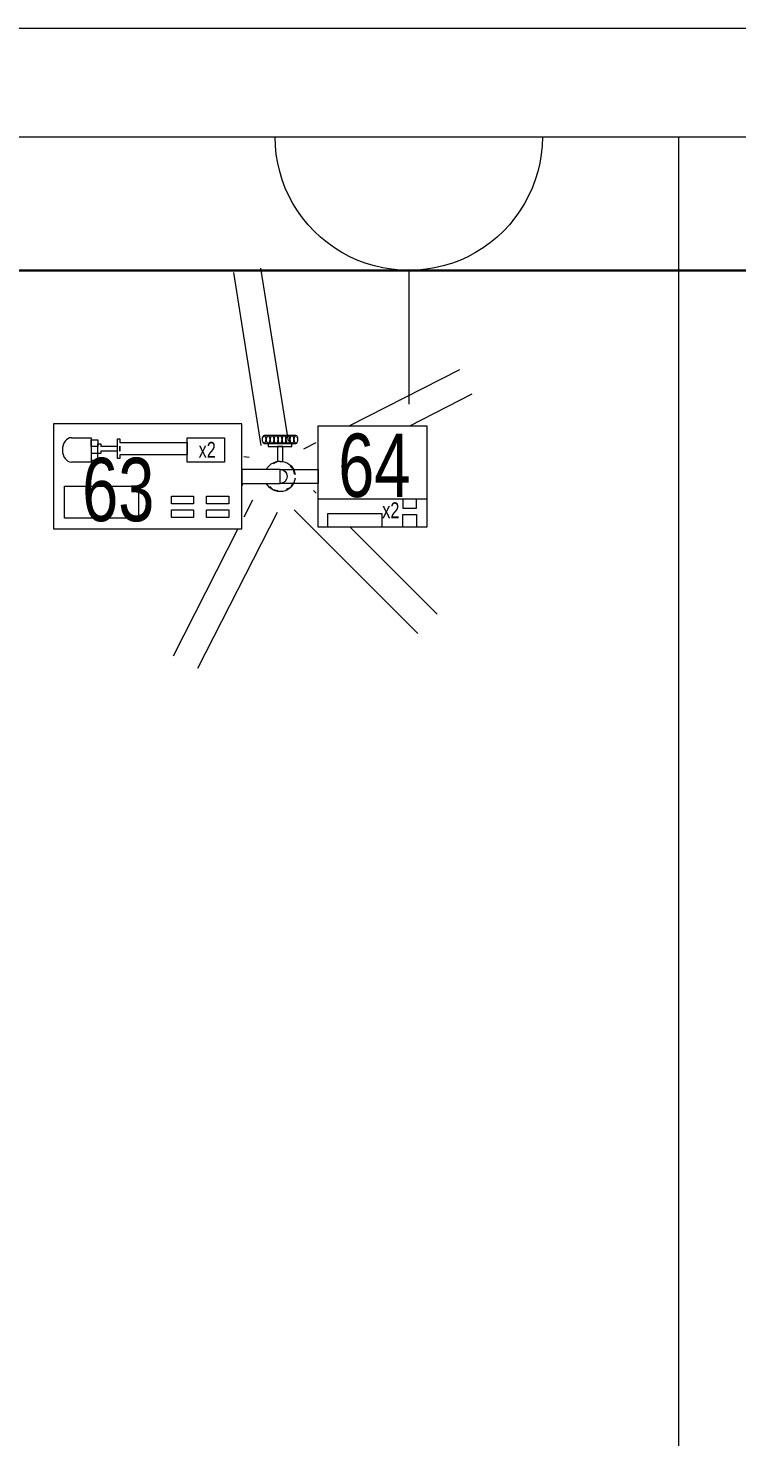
# Model space of a CAD drawing. Header units: metres. Extents: x 75097 to 220762, y -1557923 to -1361206.
# Drawn here: x 127383 to 128362, y -1465848 to -1463903 of the extents above; entities that cross this region are included whole.
import ezdxf

# ---------------------------------------------------------------- set-up
doc = ezdxf.new("R2010")
doc.units = ezdxf.units.M
doc.layers.get('0').update_dxf_attribs({"lineweight": 0})
for name, color, linetype, lineweight in [('A-100 - Copy$0$Medical Equipment and Furniture', 8, 'Continuous', 0), ('A-100 - Copy$0$Medical Equipment and Furniture1', 8, 'Continuous', 5), ('A-100 - Copy$0$Medical Equipment and Furniture2', 8, 'Continuous', 13), ('A-100 - Copy$0$Walls', 8, 'Continuous', 0)]:
    doc.layers.add(name, color=color, linetype=linetype, lineweight=lineweight)
doc.layers.add('E-POWR', color=7, linetype='Continuous', lineweight=9, true_color=0x4e7e3e)
doc.styles.add('A-100 - Copy$0$X3G_ENTITY_257CFD', font='swisscl.ttf', dxfattribs={"height": 200})

# ---------------------------------------------------------------- blocks, each defined once
blk = doc.blocks.new('NORMAL SOCKET')
at = {"layer": 'E-POWR'}
for p, q in [((1.421169145032763e-06, 307.6799999489449), (2.84230918623507e-06, 615.359999897657)), ((-307.6799955585448, 4.654284566640854e-07), (307.6799955138122, -4.654284566640854e-07))]:
    blk.add_line(p, q, dxfattribs=at)
blk.add_ellipse((0, 0), major_axis=(32.75230417925279, 305.931804444962), ratio=0.9999999853257265, start_param=4.819040293203757, end_param=7.960632946793556, dxfattribs=at)
blk = doc.blocks.new('A-100 - Copy$0$Syringe')
at = {"layer": 'A-100 - Copy$0$Medical Equipment and Furniture2'}
for points in [[(42.97385594014819, -11.52769231201985), (42.71385594014819, -11.52769231201985), (42.71385594014819, -11.38269231201985), (42.97385594014819, -11.38269231201985), (42.97385594014819, -11.52769231201985)], [(42.73841369473156, -11.50858334405179), (42.76581621522021, -11.50858334405179), (42.76581621522021, -11.47504756169225), (42.73841369473156, -11.47504756169225)], [(42.7790012545754, -11.48993886659864), (42.7790012545754, -11.48696168110014), (42.77477331199265, -11.48696168110014), (42.77477331199265, -11.50002276353294), (42.7790012545754, -11.50002276353294), (42.7790012545754, -11.49704557803444)], [(42.80225506180747, -11.48993886659864), (42.7790012545754, -11.48993886659864)], [(42.7790012545754, -11.49704557803444), (42.80225506180747, -11.49704557803444)], [(42.80552216427, -11.48510830951575), (42.80552216427, -11.48004698268532), (42.80225506180747, -11.48004698268532), (42.80225506180747, -11.50693746194775), (42.80552216427, -11.50693746194775), (42.80552216427, -11.50187613511732)], [(42.80552216427, -11.50187613511732), (42.89835531338043, -11.50187613511732), (42.89835531338043, -11.48510830951575), (42.80552216427, -11.48510830951575)], [(42.80552216427, -11.48993886659864), (42.80552216427, -11.49704557803444)], [(42.80552216427, -11.49704557803444), (42.80552216427, -11.48993886659864)], [(42.80552216427, -11.49704557803444), (42.80552216427, -11.48993886659864)]]:
    blk.add_lwpolyline(points, dxfattribs=at)
for points in [[(42.83124684384199, -11.39735652273614), (42.7289066676983, -11.39735652273614), (42.7289066676983, -11.44151191048915), (42.83124684384199, -11.44151191048915)], [(42.90729961535482, -11.39847436903248), (42.87654165908655, -11.39847436903248), (42.87654165908655, -11.40909397442593), (42.90729961535482, -11.40909397442593)], [(42.95595675588564, -11.39847436903248), (42.92519879961737, -11.39847436903248), (42.92519879961737, -11.40909397442593), (42.95595675588564, -11.40909397442593)], [(42.90729961535482, -11.41747801838315), (42.87654165908655, -11.41747801838315), (42.87654165908655, -11.42809762377659), (42.90729961535482, -11.42809762377659)], [(42.95595675588564, -11.41747801838315), (42.92519879961737, -11.41747801838315), (42.92519879961737, -11.42809762377659), (42.95595675588564, -11.42809762377659)], [(42.77477331199265, -11.48696168110014), (42.76581621522021, -11.48696168110014), (42.76581621522021, -11.47770347950299), (42.77477331199265, -11.47770347950299)], [(42.949805164632, -11.47504756169225), (42.89835531338043, -11.47504756169225), (42.89835531338043, -11.50858334405179), (42.949805164632, -11.50858334405179)], [(42.77477331199265, -11.49666922464391), (42.76581621522021, -11.49666922464391), (42.76581621522021, -11.50592742624105), (42.77477331199265, -11.50592742624105)]]:
    blk.add_lwpolyline(points, close=True, dxfattribs=at)
at = {"layer": 'A-100 - Copy$0$Medical Equipment and Furniture2', "extrusion": (0, 0, -1)}
blk.add_ellipse((42.73841369473156, -11.49181545287202), major_axis=(0, 0.01676789117977024), ratio=0.7337346345725659, start_param=3.141592653589793, end_param=6.283185307179586, dxfattribs=at)
blk = doc.blocks.new('A-100 - Copy$0$Infusion')
at = {"layer": 'A-100 - Copy$0$Medical Equipment and Furniture2'}
for points in [[(43.07928500095404, -11.38519231201985), (43.07928500095404, -11.52519231201985), (43.22928500095404, -11.52519231201985), (43.22928500095404, -11.38519231201985), (43.07928500095404, -11.38519231201985)], [(43.19615889373929, -11.42417166417462), (43.19615889373929, -11.41140245575496), (43.2149662019066, -11.41140245575496), (43.2149662019066, -11.42417166417462)]]:
    blk.add_lwpolyline(points, dxfattribs=at)
for points in [[(43.07928500095404, -11.38519231201985), (43.07928500095404, -11.42417166417462), (43.22928500095404, -11.42417166417462), (43.22928500095404, -11.38519231201985)], [(43.09271869881898, -11.38519231201985), (43.09271869881898, -11.40401001514759), (43.16727627938416, -11.40401001514759), (43.16727627938416, -11.38519231201985)], [(43.19615889373929, -11.38519231201985), (43.19615889373929, -11.40266582319452), (43.2149662019066, -11.40266582319452), (43.2149662019066, -11.38519231201985)]]:
    blk.add_lwpolyline(points, close=True, dxfattribs=at)
blk = doc.blocks.new('A-100 - Copy$0$Infusion Syringe')
at = {"layer": 'A-100 - Copy$0$Medical Equipment and Furniture1'}
for p, q in [((42.96830567694769, -11.38269231201986), (42.87884394859901, -11.20711378412204)), ((43.02246416823158, -11.40528214392162), (42.91270219651813, -11.18986214513194)), ((43.04589888626441, -11.40899383862143), (43.21685716525815, -11.23803555962775)), ((43.12344052823619, -11.38519231201985), (43.24372722294322, -11.26490561731282)), ((42.98860592031247, -11.42253378291184), (42.97649166666832, -11.39875822144347)), ((43.01242833492739, -11.44105017639612), (43.01702339333832, -11.43645511798519)), ((43.02344178125031, -11.43543854520794), (43.01702339333832, -11.43645511798519)), ((43.03565028054589, -11.43737218153609), (43.04144039192954, -11.44032239064143)), ((43.04439060103488, -11.44611250202507), (43.04144039192954, -11.44032239064143)), ((43.07276894394954, -11.4358638963065), (43.07664927443392, -11.43198356582212)), ((42.97526909391956, -11.44306834932974), (42.97385594014821, -11.44329217089893)), ((43.04632423736302, -11.45832100132066), (43.04530766458578, -11.46473938923265)), ((43.07910748960177, -11.45951473551412), (43.07928500095403, -11.45960518206567)), ((43.01749066055635, -11.4730124425036), (43.02328077193994, -11.47596265160894)), ((43.02969915985193, -11.47494607883175), (43.02328077193994, -11.47596265160894)), ((43.04071260617485, -11.46933444764358), (43.04530766458578, -11.46473938923265)), ((43.00055607816415, -11.49798411014825), (42.96273468027897, -11.73677901833304)), ((42.98377867242272, -11.48120670440682), (42.97649166666832, -11.48236085273487)), ((43.05922899965918, -11.4931568622585), (43.07664927443386, -11.50203293559338)), ((43.03808823510673, -11.5039286198197), (43.00026683722155, -11.7427235280046)), ((43.12210210990946, -11.52519231201984), (43.27464899844898, -11.60291883397196)), ((43.20580430196361, -11.52519231201984), (43.29190063743903, -11.56906058605273))]:
    blk.add_line(p, q, dxfattribs=at)
for points in [[(43.02657047055112, -11.44546958000529), (43.02657047055112, -11.4649150440344), (42.97385594014821, -11.4649150440344), (42.97385594014821, -11.44546958000529)], [(43.02657047055112, -11.44546958000529), (43.02657047055112, -11.4649150440344), (43.07928500095403, -11.4649150440344), (43.07928500095403, -11.44546958000529)], [(43.04297723967369, -11.49631761196684), (43.04297723967369, -11.50085798044978), (43.01016370142855, -11.50085798044978), (43.01016370142855, -11.49631761196684)]]:
    blk.add_lwpolyline(points, close=True, dxfattribs=at)
for points in [[(43.03023583093585, -11.475899659915), (43.03023583093585, -11.49631761196684), (43.02290511016639, -11.49631761196684), (43.02290511016639, -11.475899659915)], [(43.00462476640575, -11.50085798044978), (43.04851617469649, -11.50085798044978)], [(43.04851617469649, -11.51160316530564), (43.00462476640575, -11.51160316530564)]]:
    blk.add_lwpolyline(points, dxfattribs=at)
for radius, start, end in [(0.02102924448476753, 6.82758775052605, 152.46157466306), (0.02102924448476753, 207.53842533694, 353.1724122494739), (0.009722732014547094, 270, 90)]:
    blk.add_arc((43.02657047055112, -11.45519231201985), radius, start, end, dxfattribs=at)
for centre in [(43.00462476640575, -11.50623057287771), (43.01011119244214, -11.50623057287771), (43.01559761847847, -11.50623057287771), (43.02108404451479, -11.50623057287771), (43.02657047055112, -11.50623057287771), (43.03205689658745, -11.50623057287771), (43.03754332262378, -11.50623057287771), (43.04302974866016, -11.50623057287771), (43.04851617469649, -11.50623057287771)]:
    blk.add_ellipse(centre, major_axis=(-1.601640999364343e-14, -0.005372592427942437), ratio=0.510593918105976, start_param=3.141592653595631, end_param=9.424777960775216, dxfattribs=at)
for name in ['A-100 - Copy$0$Syringe', 'A-100 - Copy$0$Infusion']:
    blk.add_blockref(name, (0, 0), dxfattribs=at)
blk = doc.blocks.new('A-100 - Copy')
at = {"layer": 'A-100 - Copy$0$Medical Equipment and Furniture'}
blk.add_line((128282.086878866, -1466552.689773513, -8.834960656400881e-07), (128282.086878866, -1464052.689773513, -8.834960656400881e-07), dxfattribs=at)
at = {"layer": 'A-100 - Copy$0$Walls', "elevation": -5.890273202524554e-07}
for points in [[(119782.0868788662, -1463902.689792512), (137148.276741612, -1463902.689792512)], [(119782.0868788662, -1464052.689792512), (133096.4181650758, -1464052.689762752), (133096.4181650758, -1464152.689762752)]]:
    blk.add_lwpolyline(points, dxfattribs=at)
at = {"layer": 'A-100 - Copy$0$Medical Equipment and Furniture', "xscale": -1000, "yscale": 1000, "zscale": 1000, "rotation": 180}
blk.add_blockref('A-100 - Copy$0$Infusion Syringe', (84704.66670426726, -1475977.009270071, -2.944770329804669e-07), dxfattribs=at)
at = {"layer": 'A-100 - Copy$0$Medical Equipment and Furniture', "char_height": 21.86826791098416, "width": 20.63584914273737, "attachment_point": 8, "style": 'A-100 - Copy$0$X3G_ENTITY_257CFD'}
for insert in [(127630.6902570585, -1464496.070381629, -2.944770329804669e-07), (127884.2403394871, -1464579.5056013, -2.944770329804669e-07)]:
    blk.add_mtext('x2', dxfattribs=dict(at, insert=insert))
at = {"layer": 'A-100 - Copy$0$Medical Equipment and Furniture', "char_height": 87.47307164393662, "attachment_point": 8, "style": 'A-100 - Copy$0$X3G_ENTITY_257CFD'}
for s, insert in [('64', (127861.4304051474, -1464551.482902372, -2.944770329804669e-07)), ('63', (127507.8348889849, -1464584.886413648, -2.944770329804669e-07))]:
    blk.add_mtext(s, dxfattribs=dict(at, insert=insert))

msp = doc.modelspace()

# ---------------------------------------------------------------- linework, layer by layer
at = {"layer": 'E-POWR', "const_width": 3}
msp.add_lwpolyline([(115522.2323694229, -1465741.025416706), (115522.2323694229, -1464236.248891384), (117546.6221649101, -1464236.248891384), (122230.2904081694, -1464236.24886975), (125149.2906695904, -1464237.297787063), (127909.0090346154, -1464237.297774316), (130816.6276164273, -1464237.297767817)], dxfattribs=at)

# ---------------------------------------------------------------- block references
at = {"layer": 'E-POWR', "color": 85, "xscale": -0.6, "yscale": 0.6, "zscale": 0.6, "rotation": 180}
msp.add_blockref('NORMAL SOCKET', (127909.0090340495, -1464052.689774347, -5.890273202524554e-07), dxfattribs=at)

# ---------------------------------------------------------------- next in the draw order: block references
msp.add_blockref('A-100 - Copy', (0, 0))

doc.saveas('drawing.dxf')
